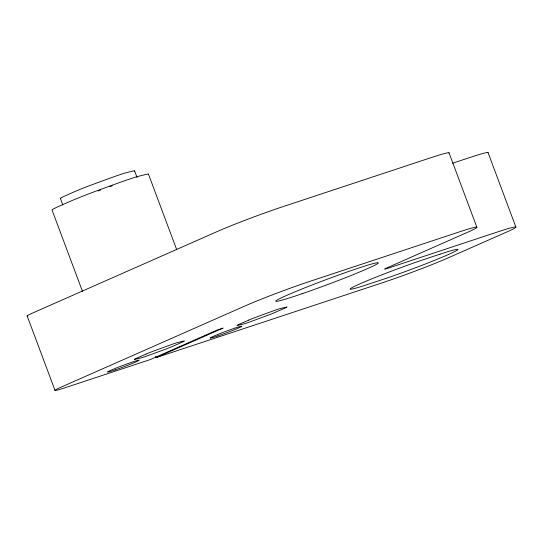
<?xml version="1.0" encoding="UTF-8"?>
<svg xmlns="http://www.w3.org/2000/svg" width="543" height="543" viewBox="0 0 543 543"><rect width="100%" height="100%" fill="white"/><g stroke="black" fill="none" stroke-linecap="round" stroke-linejoin="round"><path stroke-width="0.81" d="M156.174 357.613L223.078 328.081L217.214 330.022L150.309 359.554L65.655 387.559A29.824 1.405 -20.5 0 1 60.897 387.227L244.744 306.082A49.705 2.342 -20.5 0 1 310.114 281.274L459.079 231.983A49.705 2.342 -20.5 0 1 467 232.54L386.575 268.045A9.944 0.468 -20.5 0 0 388.157 268.154L498.094 231.78A49.705 2.342 -20.5 0 1 506.015 232.336L448.566 257.694A49.705 2.342 -20.5 0 1 383.195 282.496L156.174 357.613L155.617 356.127M98.147 190.953L100.503 190.091M109.924 186.649L112.279 185.787M452.624 163.212L470.279 157.375A49.705 2.342 -20.5 0 1 488.028 152.868M488.028 152.569L515.85 226.974M449.013 152.773L476.835 227.184M148.449 174.093L176.794 249.902M134.596 170.889L137.101 177.581M60.375 198.405L62.879 205.098M82.495 291.421L52.08 210.08A34.793 1.636 -20.5 0 1 58.909 206.313L68.696 201.989A34.793 1.636 -20.5 0 1 98.935 190.057L114.641 184.321A34.793 1.636 -20.5 0 1 140.291 175.837L146.21 174.418A34.793 1.636 -20.5 0 1 148.49 174.337M27.15 315.904L54.972 390.315M449.013 153.078A49.705 2.342 -20.5 0 0 431.264 157.579L282.292 206.869A49.705 2.342 -20.5 0 0 216.922 231.671L33.082 312.822A29.824 1.405 -20.5 0 0 27.333 316.074M134.392 171.16A22.86 1.079 -20.5 0 0 133.062 171.065L127.143 172.484A22.86 1.079 -20.5 0 0 110.283 178.063L94.584 183.799A22.86 1.079 -20.5 0 0 74.71 191.638L64.922 195.962A22.86 1.079 -20.5 0 0 60.823 198.433M146.135 354.043L136.354 358.36A9.944 0.468 -20.5 0 0 135.044 359.344L140.956 357.925A9.944 0.468 -20.5 0 0 148.287 355.502L163.993 349.767A9.944 0.468 -20.5 0 0 172.633 346.359L182.414 342.036A9.944 0.468 -20.5 0 0 183.724 341.052L177.812 342.47A9.944 0.468 -20.5 0 0 170.482 344.893L154.775 350.635A9.944 0.468 -20.5 0 0 146.135 354.043M248.748 320.092L238.961 324.409A9.944 0.468 -20.5 0 0 237.651 325.393L243.569 323.974A9.944 0.468 -20.5 0 0 250.9 321.551L271.385 313.997L285.027 308.085A9.944 0.468 -20.5 0 0 286.337 307.1L280.419 308.519A9.944 0.468 -20.5 0 0 273.088 310.949L257.389 316.684A9.944 0.468 -20.5 0 0 248.748 320.092M440.054 254.158L425.393 259.011A49.705 2.342 -20.5 0 0 360.023 283.813A49.705 2.342 -20.5 0 0 367.944 284.369L382.605 279.516A49.705 2.342 -20.5 0 0 447.975 254.715A49.705 2.342 -20.5 0 0 440.054 254.158M115.218 369.871A16.901 0.794 -20.5 0 0 139.164 360.219A16.901 0.794 -20.5 0 0 115.625 368.249A16.901 0.794 -20.5 0 0 115.218 369.871M217.824 335.92A16.901 0.794 -20.5 0 0 241.771 326.268A16.901 0.794 -20.5 0 0 218.232 334.298A16.901 0.794 -20.5 0 0 217.824 335.92M302.105 293.729A54.673 2.572 -20.5 0 0 378.362 262.853A54.673 2.572 -20.5 0 0 300.971 289.385A54.673 2.572 -20.5 0 0 302.105 293.729"/></g></svg>
